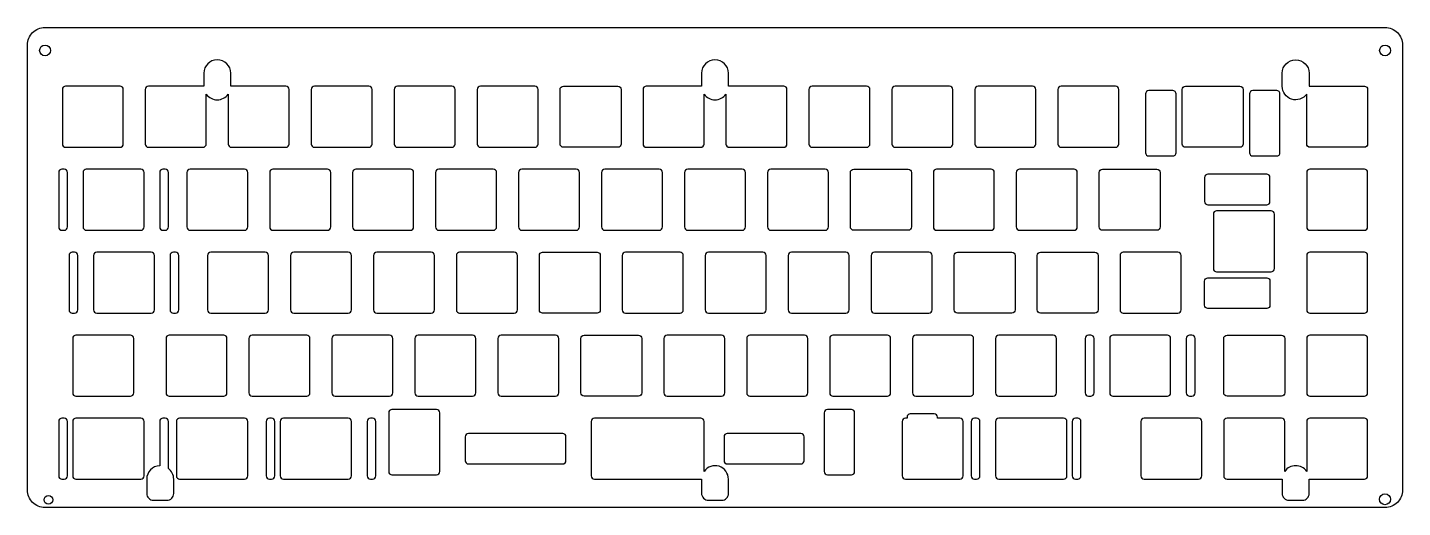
# Model space of a CAD drawing. Header units: millimetres. Extents: x -316 to 0, y 2 to 112.
import ezdxf

# ---------------------------------------------------------------- set-up
doc = ezdxf.new("R2010")
doc.units = ezdxf.units.MM
doc.layers.get('0').update_dxf_attribs({"linetype": 'CONTINUOUS'})

msp = doc.modelspace()

# ---------------------------------------------------------------- linework, layer by layer
for points in [[(-311.75, 1.62, -0.414214), (-315.75, 5.62), (-315.75, 107.82, -0.414214), (-311.75, 111.82), (-4, 111.82, -0.414214), (0, 107.82), (0, 5.62, -0.414214), (-4, 1.62)], [(-275.28, 98.32), (-287.95, 98.32, 0.414214), (-288.7, 97.57), (-288.7, 85.07, 0.414214), (-287.95, 84.32), (-275.45, 84.32, 0.414214), (-274.7, 85.07), (-274.7, 96.52, 0.515471), (-269.65, 96.52), (-269.65, 85.07, 0.414214), (-268.9, 84.32), (-256.4, 84.32, 0.414214), (-255.65, 85.07), (-255.65, 97.57, 0.414214), (-256.4, 98.32), (-269.08, 98.32), (-269.08, 101.32, 1), (-275.28, 101.32), (-275.28, 98.32, 0.000009)], [(-142.1, 98.32), (-154.78, 98.32), (-154.78, 101.32, 1), (-160.98, 101.32), (-160.98, 98.32), (-173.65, 98.32, 0.414214), (-174.4, 97.57), (-174.4, 85.07, 0.414214), (-173.65, 84.32), (-161.15, 84.32, 0.414214), (-160.4, 85.07), (-160.4, 96.52, 0.515471), (-155.35, 96.52), (-155.35, 85.07, 0.414214), (-154.6, 84.32), (-142.1, 84.32, 0.414214), (-141.35, 85.07), (-141.35, 97.57, 0.414214)], [(-22, 96.52, -0.730146), (-27.63, 98.32), (-27.63, 101.32, -1), (-21.43, 101.32), (-21.43, 98.32, -0.000009), (-21.43, 98.32), (-8.75, 98.32, -0.414214), (-8, 97.57), (-8, 85.07, -0.414214), (-8.75, 84.32), (-21.25, 84.32, -0.414214), (-22, 85.07)], [(-307.75, 97.57), (-307.75, 85.07, 0.414214), (-307, 84.32), (-294.5, 84.32, 0.414214), (-293.75, 85.07), (-293.75, 97.57, 0.414214), (-294.5, 98.32), (-307, 98.32, 0.414214)], [(-250.6, 97.57), (-250.6, 85.07, 0.414214), (-249.85, 84.32), (-237.35, 84.32, 0.414214), (-236.6, 85.07), (-236.6, 97.57, 0.414214), (-237.35, 98.32), (-249.85, 98.32, 0.414214)], [(-231.55, 97.57), (-231.55, 85.07, 0.414214), (-230.8, 84.32), (-218.3, 84.32, 0.414214), (-217.55, 85.07), (-217.55, 97.57, 0.414214), (-218.3, 98.32), (-230.8, 98.32, 0.414214)], [(-212.5, 97.57), (-212.5, 85.07, 0.414214), (-211.75, 84.32), (-199.25, 84.32, 0.414214), (-198.5, 85.07), (-198.5, 97.57, 0.414214), (-199.25, 98.32), (-211.75, 98.32, 0.414214)], [(-192.7, 84.32, -0.414214), (-193.45, 85.07), (-193.45, 97.57, -0.414214), (-192.7, 98.32), (-180.2, 98.32, -0.414214), (-179.45, 97.57), (-179.45, 85.07, -0.414214), (-180.2, 84.32)], [(-136.3, 97.57), (-136.3, 85.07, 0.414214), (-135.55, 84.32), (-123.05, 84.32, 0.414214), (-122.3, 85.07), (-122.3, 97.57, 0.414214), (-123.05, 98.32), (-135.55, 98.32, 0.414214)], [(-117.25, 97.57), (-117.25, 85.07, 0.414214), (-116.5, 84.32), (-104, 84.32, 0.414214), (-103.25, 85.07), (-103.25, 97.57, 0.414214), (-104, 98.32), (-116.5, 98.32, 0.414214)], [(-98.2, 97.57), (-98.2, 85.07, 0.414214), (-97.45, 84.32), (-84.95, 84.32, 0.414214), (-84.2, 85.07), (-84.2, 97.57, 0.414214), (-84.95, 98.32), (-97.45, 98.32, 0.414214)], [(-65.9, 98.32), (-78.4, 98.32, 0.414214), (-79.15, 97.57), (-79.15, 85.07, 0.414214), (-78.4, 84.32), (-65.9, 84.32, 0.414214), (-65.15, 85.07), (-65.15, 97.57, 0.414214)], [(-49.83, 84.32, -0.414214), (-50.58, 85.07), (-50.58, 97.57, -0.414214), (-49.83, 98.32), (-37.33, 98.32, -0.414214), (-36.58, 97.57), (-36.58, 85.07, -0.414214), (-37.33, 84.32)], [(-52.01, 83.07), (-52.01, 96.57, 0.414214), (-52.76, 97.32), (-58.26, 97.32, 0.414214), (-59.01, 96.57), (-59.01, 83.07, 0.414214), (-58.26, 82.32), (-52.76, 82.32, 0.414214)], [(-35.14, 96.57), (-35.14, 83.07, 0.414214), (-34.39, 82.32), (-28.89, 82.32, 0.414214), (-28.14, 83.07), (-28.14, 96.57, 0.414214), (-28.89, 97.32), (-34.39, 97.32, 0.414214)], [(-308.59, 78.52), (-308.59, 66.02, 0.414214), (-307.84, 65.27), (-307.34, 65.27, 0.414214), (-306.59, 66.02), (-306.59, 78.52, 0.414214), (-307.34, 79.27), (-307.84, 79.27, 0.414214)], [(-302.99, 78.52), (-302.99, 66.02, 0.414214), (-302.24, 65.27), (-289.74, 65.27, 0.414214), (-288.99, 66.02), (-288.99, 78.52, 0.414214), (-289.74, 79.27), (-302.24, 79.27, 0.414214)], [(-285.39, 78.52), (-285.39, 66.02, 0.414214), (-284.64, 65.27), (-284.14, 65.27, 0.414214), (-283.39, 66.02), (-283.39, 78.52, 0.414214), (-284.14, 79.27), (-284.64, 79.27, 0.414214)], [(-279.18, 78.52), (-279.18, 66.02, 0.414214), (-278.43, 65.27), (-265.93, 65.27, 0.414214), (-265.18, 66.02), (-265.18, 78.52, 0.414214), (-265.93, 79.27), (-278.43, 79.27, 0.414214)], [(-260.13, 78.52), (-260.13, 66.02, 0.414214), (-259.38, 65.27), (-246.88, 65.27, 0.414214), (-246.13, 66.02), (-246.13, 78.52, 0.414214), (-246.88, 79.27), (-259.38, 79.27, 0.414214)], [(-241.08, 78.52), (-241.08, 66.02, 0.414214), (-240.33, 65.27), (-227.83, 65.27, 0.414214), (-227.08, 66.02), (-227.08, 78.52, 0.414214), (-227.83, 79.27), (-240.33, 79.27, 0.414214)], [(-208.78, 79.27), (-221.28, 79.27, 0.414214), (-222.03, 78.52), (-222.03, 66.02, 0.414214), (-221.28, 65.27), (-208.78, 65.27, 0.414214), (-208.03, 66.02), (-208.03, 78.52, 0.414214)], [(-202.98, 78.52), (-202.98, 66.02, 0.414214), (-202.23, 65.27), (-189.73, 65.27, 0.414214), (-188.98, 66.02), (-188.98, 78.52, 0.414214), (-189.73, 79.27), (-202.23, 79.27, 0.414214)], [(-183.93, 78.52), (-183.93, 66.02, 0.414214), (-183.18, 65.27), (-170.68, 65.27, 0.414214), (-169.93, 66.02), (-169.93, 78.52, 0.414214), (-170.68, 79.27), (-183.18, 79.27, 0.414214)], [(-164.88, 78.52), (-164.88, 66.02, 0.414214), (-164.13, 65.27), (-151.63, 65.27, 0.414214), (-150.88, 66.02), (-150.88, 78.52, 0.414214), (-151.63, 79.27), (-164.13, 79.27, 0.414214)], [(-145.83, 78.52), (-145.83, 66.02, 0.414214), (-145.08, 65.27), (-132.58, 65.27, 0.414214), (-131.83, 66.02), (-131.83, 78.52, 0.414214), (-132.58, 79.27), (-145.08, 79.27, 0.414214)], [(-126.03, 65.27, -0.414214), (-126.78, 66.02), (-126.78, 78.52, -0.414214), (-126.03, 79.27), (-113.53, 79.27, -0.414214), (-112.78, 78.52), (-112.78, 66.02, -0.414214), (-113.53, 65.27)], [(-107.73, 78.52), (-107.73, 66.02, 0.414214), (-106.98, 65.27), (-94.48, 65.27, 0.414214), (-93.73, 66.02), (-93.73, 78.52, 0.414214), (-94.48, 79.27), (-106.98, 79.27, 0.414214)], [(-88.68, 78.52), (-88.68, 66.02, 0.414214), (-87.93, 65.27), (-75.43, 65.27, 0.414214), (-74.68, 66.02), (-74.68, 78.52, 0.414214), (-75.43, 79.27), (-87.93, 79.27, 0.414214)], [(-68.88, 65.27, -0.414214), (-69.63, 66.02), (-69.63, 78.52, -0.414214), (-68.88, 79.27), (-56.38, 79.27, -0.414214), (-55.63, 78.52), (-55.63, 66.02, -0.414214), (-56.38, 65.27)], [(-22, 78.52), (-22, 66.02, 0.414214), (-21.25, 65.27), (-8.75, 65.27, 0.414214), (-8, 66.02), (-8, 78.52, 0.414214), (-8.75, 79.27), (-21.25, 79.27, 0.414214)], [(-30.43, 71.89), (-30.43, 77.39, 0.414214), (-31.18, 78.14), (-44.68, 78.14, 0.414214), (-45.43, 77.39), (-45.43, 71.89, 0.414214), (-44.68, 71.14), (-31.18, 71.14, 0.414214)], [(-30.18, 69.74), (-42.68, 69.74, 0.414214), (-43.43, 68.99), (-43.43, 56.49, 0.414214), (-42.68, 55.74), (-30.18, 55.74, 0.414214), (-29.43, 56.49), (-29.43, 68.99, 0.414214)], [(-306.21, 59.47), (-306.21, 46.97, 0.414214), (-305.46, 46.22), (-304.96, 46.22, 0.414214), (-304.21, 46.97), (-304.21, 59.47, 0.414214), (-304.96, 60.22), (-305.46, 60.22, 0.414214)], [(-300.61, 59.47), (-300.61, 46.97, 0.414214), (-299.86, 46.22), (-287.36, 46.22, 0.414214), (-286.61, 46.97), (-286.61, 59.47, 0.414214), (-287.36, 60.22), (-299.86, 60.22, 0.414214)], [(-283.01, 59.47), (-283.01, 46.97, 0.414214), (-282.26, 46.22), (-281.76, 46.22, 0.414214), (-281.01, 46.97), (-281.01, 59.47, 0.414214), (-281.76, 60.22), (-282.26, 60.22, 0.414214)], [(-274.41, 59.47), (-274.41, 46.97, 0.414214), (-273.66, 46.22), (-261.16, 46.22, 0.414214), (-260.41, 46.97), (-260.41, 59.47, 0.414214), (-261.16, 60.22), (-273.66, 60.22, 0.414214)], [(-255.36, 59.47), (-255.36, 46.97, 0.414214), (-254.61, 46.22), (-242.11, 46.22, 0.414214), (-241.36, 46.97), (-241.36, 59.47, 0.414214), (-242.11, 60.22), (-254.61, 60.22, 0.414214)], [(-236.31, 59.47), (-236.31, 46.97, 0.414214), (-235.56, 46.22), (-223.06, 46.22, 0.414214), (-222.31, 46.97), (-222.31, 59.47, 0.414214), (-223.06, 60.22), (-235.56, 60.22, 0.414214)], [(-217.26, 59.47), (-217.26, 46.97, 0.414214), (-216.51, 46.22), (-204.01, 46.22, 0.414214), (-203.26, 46.97), (-203.26, 59.47, 0.414214), (-204.01, 60.22), (-216.51, 60.22, 0.414214)], [(-197.46, 46.22, -0.414214), (-198.21, 46.97), (-198.21, 59.47, -0.414214), (-197.46, 60.22), (-184.96, 60.22, -0.414214), (-184.21, 59.47), (-184.21, 46.97, -0.414214), (-184.96, 46.22)], [(-179.16, 59.47), (-179.16, 46.97, 0.414214), (-178.41, 46.22), (-165.91, 46.22, 0.414214), (-165.16, 46.97), (-165.16, 59.47, 0.414214), (-165.91, 60.22), (-178.41, 60.22, 0.414214)], [(-160.11, 59.47), (-160.11, 46.97, 0.414214), (-159.36, 46.22), (-146.86, 46.22, 0.414214), (-146.11, 46.97), (-146.11, 59.47, 0.414214), (-146.86, 60.22), (-159.36, 60.22, 0.414214)], [(-141.06, 59.47), (-141.06, 46.97, 0.414214), (-140.31, 46.22), (-127.81, 46.22, 0.414214), (-127.06, 46.97), (-127.06, 59.47, 0.414214), (-127.81, 60.22), (-140.31, 60.22, 0.414214)], [(-122.01, 59.47), (-122.01, 46.97, 0.414214), (-121.26, 46.22), (-108.76, 46.22, 0.414214), (-108.01, 46.97), (-108.01, 59.47, 0.414214), (-108.76, 60.22), (-121.26, 60.22, 0.414214)], [(-102.21, 46.22, -0.414214), (-102.96, 46.97), (-102.96, 59.47, -0.414214), (-102.21, 60.22), (-89.71, 60.22, -0.414214), (-88.96, 59.47), (-88.96, 46.97, -0.414214), (-89.71, 46.22)], [(-83.16, 46.22, -0.414214), (-83.91, 46.97), (-83.91, 59.47, -0.414214), (-83.16, 60.22), (-70.66, 60.22, -0.414214), (-69.91, 59.47), (-69.91, 46.97, -0.414214), (-70.66, 46.22)], [(-64.86, 59.47), (-64.86, 46.97, 0.414214), (-64.11, 46.22), (-51.61, 46.22, 0.414214), (-50.86, 46.97), (-50.86, 59.47, 0.414214), (-51.61, 60.22), (-64.11, 60.22, 0.414214)], [(-22, 59.47), (-22, 46.97, 0.414214), (-21.25, 46.22), (-8.75, 46.22, 0.414214), (-8, 46.97), (-8, 59.47, 0.414214), (-8.75, 60.22), (-21.25, 60.22, 0.414214)], [(-31.18, 54.34, -0.414214), (-30.43, 53.59), (-30.43, 48.09, -0.414214), (-31.18, 47.34), (-44.68, 47.34, -0.414214), (-45.43, 48.09), (-45.43, 53.59, -0.414214), (-44.68, 54.34)], [(-292.12, 41.17), (-304.62, 41.17, 0.414214), (-305.37, 40.42), (-305.37, 27.92, 0.414214), (-304.62, 27.17), (-292.12, 27.17, 0.414214), (-291.37, 27.92), (-291.37, 40.42, 0.414214)], [(-269.94, 27.92), (-269.94, 40.42, 0.414214), (-270.69, 41.17), (-283.19, 41.17, 0.414214), (-283.94, 40.42), (-283.94, 27.92, 0.414214), (-283.19, 27.17), (-270.69, 27.17, 0.414214)], [(-264.89, 40.42), (-264.89, 27.92, 0.414214), (-264.14, 27.17), (-251.64, 27.17, 0.414214), (-250.89, 27.92), (-250.89, 40.42, 0.414214), (-251.64, 41.17), (-264.14, 41.17, 0.414214)], [(-245.84, 40.42), (-245.84, 27.92, 0.414214), (-245.09, 27.17), (-232.59, 27.17, 0.414214), (-231.84, 27.92), (-231.84, 40.42, 0.414214), (-232.59, 41.17), (-245.09, 41.17, 0.414214)], [(-226.79, 40.42), (-226.79, 27.92, 0.414214), (-226.04, 27.17), (-213.54, 27.17, 0.414214), (-212.79, 27.92), (-212.79, 40.42, 0.414214), (-213.54, 41.17), (-226.04, 41.17, 0.414214)], [(-207.74, 40.42), (-207.74, 27.92, 0.414214), (-206.99, 27.17), (-194.49, 27.17, 0.414214), (-193.74, 27.92), (-193.74, 40.42, 0.414214), (-194.49, 41.17), (-206.99, 41.17, 0.414214)], [(-187.94, 27.17, -0.414214), (-188.69, 27.92), (-188.69, 40.42, -0.414214), (-187.94, 41.17), (-175.44, 41.17, -0.414214), (-174.69, 40.42), (-174.69, 27.92, -0.414214), (-175.44, 27.17)], [(-169.64, 40.42), (-169.64, 27.92, 0.414214), (-168.89, 27.17), (-156.39, 27.17, 0.414214), (-155.64, 27.92), (-155.64, 40.42, 0.414214), (-156.39, 41.17), (-168.89, 41.17, 0.414214)], [(-150.59, 40.42), (-150.59, 27.92, 0.414214), (-149.84, 27.17), (-137.34, 27.17, 0.414214), (-136.59, 27.92), (-136.59, 40.42, 0.414214), (-137.34, 41.17), (-149.84, 41.17, 0.414214)], [(-118.29, 41.17), (-130.79, 41.17, 0.414214), (-131.54, 40.42), (-131.54, 27.92, 0.414214), (-130.79, 27.17), (-118.29, 27.17, 0.414214), (-117.54, 27.92), (-117.54, 40.42, 0.414214)], [(-112.49, 40.42), (-112.49, 27.92, 0.414214), (-111.74, 27.17), (-99.24, 27.17, 0.414214), (-98.49, 27.92), (-98.49, 40.42, 0.414214), (-99.24, 41.17), (-111.74, 41.17, 0.414214)], [(-93.44, 40.42), (-93.44, 27.92, 0.414214), (-92.69, 27.17), (-80.19, 27.17, 0.414214), (-79.44, 27.92), (-79.44, 40.42, 0.414214), (-80.19, 41.17), (-92.69, 41.17, 0.414214)], [(-72.84, 40.42), (-72.84, 27.92, 0.414214), (-72.09, 27.17), (-71.59, 27.17, 0.414214), (-70.84, 27.92), (-70.84, 40.42, 0.414214), (-71.59, 41.17), (-72.09, 41.17, 0.414214)], [(-67.24, 40.42), (-67.24, 27.92, 0.414214), (-66.49, 27.17), (-53.99, 27.17, 0.414214), (-53.24, 27.92), (-53.24, 40.42, 0.414214), (-53.99, 41.17), (-66.49, 41.17, 0.414214)], [(-49.64, 40.42), (-49.64, 27.92, 0.414214), (-48.89, 27.17), (-48.39, 27.17, 0.414214), (-47.64, 27.92), (-47.64, 40.42, 0.414214), (-48.39, 41.17), (-48.89, 41.17, 0.414214)], [(-40.3, 27.17, -0.414214), (-41.05, 27.92), (-41.05, 40.42, -0.414214), (-40.3, 41.17), (-27.8, 41.17, -0.414214), (-27.05, 40.42), (-27.05, 27.92, -0.414214), (-27.8, 27.17)], [(-22, 40.42), (-22, 27.92, 0.414214), (-21.25, 27.17), (-8.75, 27.17, 0.414214), (-8, 27.92), (-8, 40.42, 0.414214), (-8.75, 41.17), (-21.25, 41.17, 0.414214)], [(-308.59, 21.37), (-308.59, 8.87, 0.414214), (-307.84, 8.12), (-307.34, 8.12, 0.414214), (-306.59, 8.87), (-306.59, 21.37, 0.414214), (-307.34, 22.12), (-307.84, 22.12, 0.414214)], [(-289.74, 22.12), (-304.62, 22.12, 0.414214), (-305.37, 21.37), (-305.37, 8.87, 0.414214), (-304.62, 8.12), (-289.74, 8.12, 0.414214), (-288.99, 8.87), (-288.99, 21.37, 0.414214)], [(-288.37, 8.12), (-288.37, 4.82, 0.414214), (-286.82, 3.27), (-283.72, 3.27, 0.414214), (-282.17, 4.82), (-282.17, 8.12, 0.233452), (-283.39, 10.58), (-283.39, 21.37, 0.414214), (-284.14, 22.12), (-284.64, 22.12, 0.414214), (-285.39, 21.37), (-285.39, 11.22, 0.40334)], [(-265.93, 22.12), (-280.81, 22.12, 0.414214), (-281.56, 21.37), (-281.56, 8.87, 0.414214), (-280.81, 8.12), (-265.93, 8.12, 0.414214), (-265.18, 8.87), (-265.18, 21.37, 0.414214)], [(-260.96, 21.37), (-260.96, 8.87, 0.414214), (-260.21, 8.12), (-259.71, 8.12, 0.414214), (-258.96, 8.87), (-258.96, 21.37, 0.414214), (-259.71, 22.12), (-260.21, 22.12, 0.414214)], [(-242.11, 22.12), (-256.99, 22.12, 0.414214), (-257.74, 21.37), (-257.74, 8.87, 0.414214), (-256.99, 8.12), (-242.11, 8.12, 0.414214), (-241.36, 8.87), (-241.36, 21.37, 0.414214)], [(-237.76, 21.37), (-237.76, 8.87, 0.414214), (-237.01, 8.12), (-236.51, 8.12, 0.414214), (-235.76, 8.87), (-235.76, 21.37, 0.414214), (-236.51, 22.12), (-237.01, 22.12, 0.414214)], [(-232.06, 9.12), (-221.8, 9.12, 0.414214), (-221.05, 9.87), (-221.05, 23.37, 0.414214), (-221.8, 24.12), (-232.06, 24.12, 0.414214), (-232.81, 23.37), (-232.81, 9.87, 0.414214)], [(-159.33, 3.27), (-156.32, 3.27, 0.414214), (-154.78, 4.82), (-154.78, 8.12, 0.730171), (-160.4, 9.92), (-160.4, 21.37, 0.414214), (-161.15, 22.12), (-185.56, 22.12, 0.414214), (-186.31, 21.37), (-186.31, 8.87, 0.414214), (-185.56, 8.12), (-160.98, 8.12), (-160.98, 4.92, 0.414214)], [(-125.81, 9.87), (-125.81, 23.37, 0.414214), (-126.56, 24.12), (-132.06, 24.12, 0.414214), (-132.81, 23.37), (-132.81, 9.87, 0.414214), (-132.06, 9.12), (-126.56, 9.12, 0.414214)], [(-113.77, 22.37), (-113.77, 22.12), (-114.12, 22.12, 0.414214), (-114.87, 21.37), (-114.87, 8.87, 0.414214), (-114.12, 8.12), (-101.62, 8.12, 0.414214), (-100.87, 8.87), (-100.87, 21.37, 0.414214), (-101.62, 22.12), (-106.77, 22.12), (-106.77, 22.37, 0.414214), (-107.52, 23.12), (-113.02, 23.12, 0.414214)], [(-99.04, 21.37), (-99.04, 8.87, 0.414214), (-98.29, 8.12), (-97.79, 8.12, 0.414214), (-97.04, 8.87), (-97.04, 21.37, 0.414214), (-97.79, 22.12), (-98.29, 22.12, 0.414214)], [(-77.81, 22.12), (-92.69, 22.12, 0.414214), (-93.44, 21.37), (-93.44, 8.87, 0.414214), (-92.69, 8.12), (-77.81, 8.12, 0.414214), (-77.06, 8.87), (-77.06, 21.37, 0.414214)], [(-75.84, 21.37), (-75.84, 8.87, 0.414214), (-75.09, 8.12), (-74.59, 8.12, 0.414214), (-73.84, 8.87), (-73.84, 21.37, 0.414214), (-74.59, 22.12), (-75.09, 22.12, 0.414214)], [(-60.1, 21.37), (-60.1, 8.87, 0.414214), (-59.35, 8.12), (-46.85, 8.12, 0.414214), (-46.1, 8.87), (-46.1, 21.37, 0.414214), (-46.85, 22.12), (-59.35, 22.12, 0.414214)], [(-21.43, 4.82), (-21.43, 8.12), (-8.75, 8.12, 0.414214), (-8, 8.87), (-8, 21.37, 0.414214), (-8.75, 22.12), (-21.25, 22.12, 0.414214), (-22, 21.37), (-22, 9.92, 0.515471), (-27.05, 9.92), (-27.05, 21.37, 0.414214), (-27.8, 22.12), (-40.3, 22.12, 0.414214), (-41.05, 21.37), (-41.05, 8.87, 0.414214), (-40.3, 8.12), (-27.63, 8.12), (-27.63, 4.82, 0.414214), (-26.08, 3.27), (-22.98, 3.27, 0.414214)], [(-214.51, 11.62), (-192.85, 11.62, 0.414214), (-192.1, 12.37), (-192.1, 17.87, 0.414214), (-192.85, 18.62), (-214.51, 18.62, 0.414214), (-215.26, 17.87), (-215.26, 12.37, 0.414214)], [(-155.8, 17.87), (-155.8, 12.37, 0.414214), (-155.05, 11.62), (-138.16, 11.62, 0.414214), (-137.41, 12.37), (-137.41, 17.87, 0.414214), (-138.16, 18.62), (-155.05, 18.62, 0.414214)]]:
    msp.add_lwpolyline(points, format="xyb", close=True)
for centre, radius in [((-311.71, 106.55), 1.25), ((-4.01, 106.55), 1.25), ((-310.95, 3.37), 1), ((-4.02, 3.5), 1.25)]:
    msp.add_circle(centre, radius)

doc.saveas('drawing.dxf')
